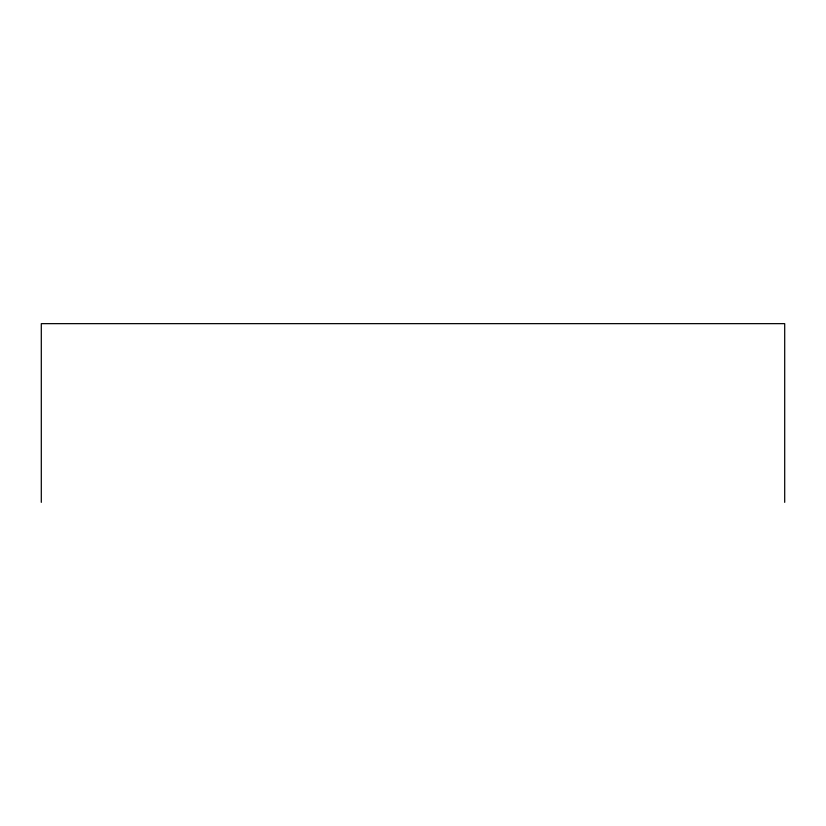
<?xml version="1.0" encoding="UTF-8"?>
<svg xmlns="http://www.w3.org/2000/svg" width="826" height="826" viewBox="0 0 826 826"><rect width="100%" height="100%" fill="white"/><g stroke="black" fill="none" stroke-linecap="round" stroke-linejoin="round"><path stroke-width="1.24" d="M784.7 502.353L784.7 323.647L41.3 323.647L41.3 502.353"/></g></svg>
